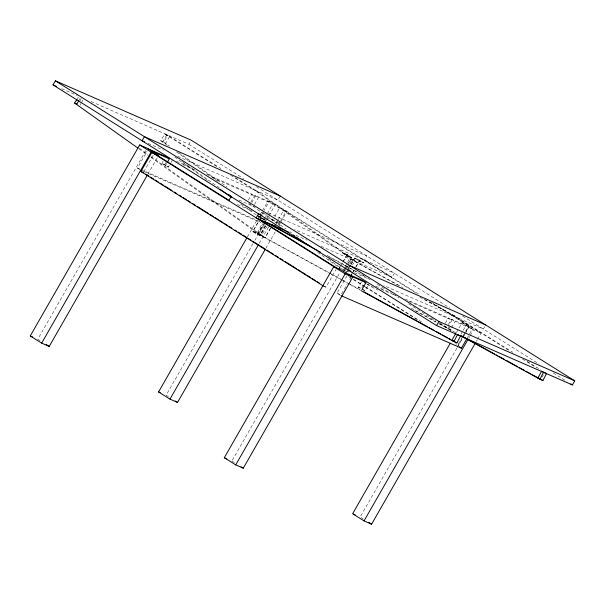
<?xml version="1.0" encoding="UTF-8"?>
<svg xmlns="http://www.w3.org/2000/svg" width="605" height="605" viewBox="0 0 605 605"><rect width="100%" height="100%" fill="white"/><g stroke="black" fill="none" stroke-linecap="round" stroke-linejoin="round"><path stroke-width="0.45" stroke-dasharray="3.02 2.27" d="M330.466 273.8L257.004 233.477L263.084 221.732M257.004 233.477L260.021 234.8L266.102 223.056M343.436 270.284L344.737 267.765M345.175 266.926L349.516 258.539L402.998 287.564M350.363 264.052L352.534 259.863M79.263 99.848L80.147 98.305M80.072 105.02L80.957 103.478M81.395 102.706L83.165 99.621M145.82 150.69L37.797 339.254L40.837 341.159M139.604 169.415L137.433 168.054L147.007 151.341M143.771 171.782L153.345 155.061M147.847 174.255L157.239 157.852M161.815 163.373L168.47 166.942L161.822 163.35L163.131 161.074M164.832 164.689L166.148 162.39M166.753 163.35L165.316 165.861L168.334 167.177L169.339 165.422M171.071 162.39L172.38 160.121M91.09 101.542L188.851 144.277L190.257 141.82M248.307 200.149L251.778 194.084L255.408 196.36L251.93 202.418M250.893 202.221L254.803 195.4L269.142 201.662L264.128 210.419M254.516 204.498L258.426 197.676L272.764 203.938L267.75 212.688M247.339 237.009L257.201 219.796M257.67 218.972L259.545 215.698M260.021 214.873L261.897 211.599M262.366 210.774L268 200.943L275.547 204.24L286.967 211.402L280.856 222.058M260.021 217.581L261.39 215.191M261.852 214.397L263.674 211.213M270.541 228.365L265.119 237.826L257.269 234.4L252.709 231.534L258.577 221.286M259.023 220.5L260.831 217.346L265.398 220.212L258.736 216.87M270.541 228.032L265.126 237.493L257.579 234.196L253.011 231.329L258.433 221.869M260.233 218.715L260.989 217.074L265.708 220.001M261.02 218.299L265.557 219.94M264.105 219.055L267.297 213.489M257.269 234.4L263.137 224.152M257.579 234.196L263.447 223.948M253.003 243.588L166.11 395.254L169.158 397.167M254.879 240.314L263.803 224.735M266.155 220.636L268.507 216.537M268.975 215.713L275.547 204.24M280.236 196.05L277.892 200.142L177.537 156.279M253.011 231.329L260.558 234.627L265.981 225.166M252.709 231.534L260.558 234.967L265.973 225.506M259.22 243.354L268.612 226.958M271.902 221.218L272.84 219.577M274.723 216.303L279.419 208.105L286.967 211.402M276.062 223.555L277.884 220.371M278.338 219.577L283.813 210.026L415.408 292.601M278.459 224.606L280.281 221.422M280.735 220.621L286.21 211.069L420.203 295.149M265.829 248.292L275.222 231.896M278.981 225.34L280.387 222.882M347.383 264.861L351.445 257.768L347.066 255.854L342.657 252.716L347.187 254.697L351.755 257.564L347.686 264.657M323.562 286.135L325.959 287.178L335.987 269.671M338.755 269.096L340.108 266.729M342.816 261.995L346.877 254.902L351.445 257.768M339.057 268.885L340.411 266.518M340.865 265.731L342.672 262.578M343.126 261.791L347.187 254.697M347.066 255.854L351.755 257.564M232.328 460.201L339.881 272.462M343.322 271.955L344.676 269.596M345.122 268.801L346.93 265.648M343.625 271.751L344.979 269.384M345.432 268.597L347.24 265.444M346.604 272.182L347.512 270.601M351.119 264.294L354.734 257.987L359.264 259.969L363.832 262.835L359.294 261.194L354.727 258.327L351.119 264.635M346.604 272.522L347.504 270.942M340.668 295.459L337.046 293.191L347.073 275.676M354.727 258.327L359.264 259.969M351.172 275.048L352.08 273.468M352.526 272.681L353.88 270.314M355.687 267.16L359.302 260.853L363.832 262.835M351.172 275.381L352.072 273.808M352.526 273.021L354.326 269.868M356.133 266.714L359.294 261.194M341.583 293.871L347.051 284.32M349.788 279.54L351.157 277.158M361.457 281.862L358.281 287.405L360.55 288.396M361.873 287.723L365.344 281.665M362.047 289.44L365.065 290.755L368.974 283.934M321.043 246.288L391.98 277.302L394.331 273.203L294.514 229.476M445.333 323.206L448.373 317.897L452.003 320.174L448.524 326.239M448.358 324.522L451.398 319.221L468.754 326.798L472.376 329.067L467.363 337.824M448.078 327.018L450.347 328.008M451.549 327.555L455.02 321.489L472.376 329.067M456.427 332.546L462.061 322.707L469.609 326.004L481.02 333.166L477.738 338.906M460.987 334.179L462.81 330.995M463.264 330.201L466.455 324.628L429.769 301.608M462.47 336.819L457.909 344.782L455.512 343.731M462.923 336.025L465.207 332.047M465.661 331.253L468.852 325.679L432.167 302.659M457.811 345.901L463.286 336.35M463.74 335.548L465.563 332.364M466.016 331.57L468.754 326.798M456.926 348.14L360.172 517.025L363.219 518.939M457.395 347.323L462.56 338.301M463.029 337.484L464.912 334.202M465.381 333.385L469.609 326.004M468.777 338.066L469.722 336.433M470.191 335.609L473.481 329.869L481.02 333.166M476.324 341.371L477.262 339.73M484.771 326.617L483.365 329.075L383.88 285.59M542.133 377.059L543.456 374.745M77.417 98.63L78.347 97.155M79.966 100.687L81.365 98.471M167.267 145.306L160.673 140.61L164.855 133.977L167.88 135.293L220.885 168.553M160.673 140.61L163.69 141.925L167.88 135.293M151.061 157.444L258.501 233.908L265.534 222.761M258.501 233.908L261.519 235.224L267.047 226.467M345.054 270.662L346.559 268.272M347.066 267.478L349.07 264.294M349.577 263.5L352.087 259.515L355.105 260.838L352.594 264.816M348.072 271.985L350.582 268M61.68 88.685L77.251 95.492M148.119 143.423L163.698 150.229M230.679 175.276L256.293 191.346L259.311 192.67L355.105 260.838M176.539 161.24L189.509 166.904M206.804 174.452L251.778 194.084M182.755 164.651L194.863 169.937M212.158 177.484L255.408 196.36M238.892 200.051L254.463 206.857M268.31 212.907L366.933 256.013L364.588 260.112L391.98 277.302M237.41 204.52L251.256 210.57M266.828 217.376L281 223.668M258.796 216.121L260.256 216.756M258.645 216.393L260.831 217.346M342.506 252.988L346.877 254.902M295.951 235.322L307.204 240.238M137.433 168.054L140.02 169.181M140.882 169.559L258.199 220.764L261.829 223.041M143.642 171.457L260.967 222.663M354.462 272.734L368.301 278.784M375.728 286.195L391.291 292.986M405.131 299.029L448.373 317.897M381.082 289.22L396.646 296.019M408.753 301.298L452.003 320.174M360.686 288.154L358.417 287.163L360.595 288.532M337.046 293.191L341.356 295.074M419.84 297.138L455.119 316.173L512.76 352.337M424.513 299.369L455.119 316.173M349.516 258.539L398.332 285.333M326.934 255.363L349.266 267.629M350.098 268.083L358.372 272.621M361.677 274.436L364.157 275.804M328.878 256.77L347.905 267.213M348.737 267.667L366.108 277.203M366.653 283.768L372.43 286.944M411.226 308.24L435.986 321.83M439.283 323.637L455.792 332.705M366.94 284.259L377.671 290.15M414.811 310.539L437.922 323.229M438.746 323.683L452.774 331.381M260.021 234.8L340.91 279.2M341.734 279.654L347.512 282.822M348.336 283.276L359.892 289.621M331.29 274.254L342.022 280.145M342.846 280.599L349.448 284.221M350.272 284.675L360.179 290.113M188.851 144.277L243.709 178.694M256.429 186.673L449.787 308.005M462.575 316.029L539.017 363.998M553.325 372.975L565.252 380.454M235.3 177.598L259.311 192.67M164.855 133.977L217.868 167.237M527.167 361.382L540.779 369.92M452.101 314.85L509.743 351.013M522.554 359.052L536.159 367.59M268 200.943L279.419 208.105M462.061 322.707L473.481 329.869M359.105 260.241L363.673 263.107M354.734 257.987L359.453 260.921M254.803 195.4L258.426 197.676M451.398 319.221L455.02 321.489M347.036 254.629L351.603 257.496M342.657 252.716L347.225 255.582M439.57 322.73L453.183 331.268M367.711 278.209L370.91 280.221M377.316 284.237L385.317 289.258M393.326 294.287L398.929 297.804M408.534 303.831L435.751 320.907M440.553 323.917L450.967 330.451M257.375 215.637L261.178 218.027M353.426 279.223L364.596 286.226M365.39 286.725L422.018 322.261M348.639 276.674L352.624 279.17M353.426 279.676L364.588 286.679M365.39 287.178L418.826 320.71M362.168 288.94L365.065 290.755M260.558 234.627L265.126 237.493M260.558 234.967L265.119 237.826M324.363 286.18L325.959 287.178M231.859 461.018L234.899 462.931M256.293 191.346L352.087 259.515M163.69 141.925L169.521 146.077M178.725 152.626L227.079 187.036M263.145 212.703L286.173 229.091M290.007 231.821L291.542 232.91M328.386 259.121L346.801 272.235M176.478 151.855L219.456 182.438M248.617 203.197L280.085 225.582M317.685 252.345L340.713 268.733M182.46 161.656L220.016 188.374M250.667 210.192L252.202 211.281M258.327 215.645L264.461 220.008M174.845 157.066L207.795 180.517M240.752 203.968L256.074 214.873M256.845 215.418L261.443 218.692M139.498 148.384L147.938 154.396M151.008 156.582L261.519 235.224M138.779 148.709L147.991 155.258M166.632 135.089L162.662 142.024L165.679 143.347L169.657 136.405L166.632 135.089"/><path stroke-width="0.91" d="M453.924 341.568L457.546 334.58L460.564 335.904L456.941 342.891L453.924 341.568L361.003 290.566M461.033 335.911L539.917 379.214L543.54 372.226L541.762 371.107L537.792 378.049L540.809 379.365M539.917 379.214L542.935 380.537L546.557 373.542L543.54 372.226M53.028 84.904L55.373 80.813L191.195 140.179L574.75 380.855L572.406 384.946L436.583 325.581L53.028 84.904L56.484 86.417M76.616 104.468L78.824 100.619M147.37 175.072L49.209 346.415L41.662 343.118L30.25 335.957L139.687 144.935L147.234 148.233L158.646 155.394L151.099 152.097L139.687 144.935M41.662 343.118L151.099 152.097M323.562 286.135L140.92 171.533L151.855 152.43L154.252 153.473L229.227 200.512M167.184 162.594L169.355 158.797L165.732 156.529L148.376 148.951M228.758 200.739L231.11 196.648M265.361 249.116L177.53 402.423L169.982 399.118L158.571 391.957L246.87 237.833M264.045 222.579L264.945 220.999M263.901 223.154L265.255 220.795M169.982 399.118L258.282 244.995M271.895 226.005L272.795 224.425M274.239 226.739L275.146 225.151M224.311 457.72L333.748 266.707L341.288 270.004L352.707 277.166L243.27 468.187L235.723 464.882L224.311 457.72L226.822 458.824M235.723 464.882L345.16 273.868L352.707 277.166M362.032 289.462L365.949 282.618L362.327 280.342L347.988 274.088L351.611 276.356L365.949 282.618M436.583 325.581L438.927 321.482L574.75 380.855M455.769 333.468L451.791 340.403L456.941 342.891M450.317 343.201L352.624 513.728L364.044 520.89L371.591 524.187L475.386 343.005M341.53 295.837L461.441 348.17L466.909 338.618M364.044 520.89L467.839 339.707M138.008 148.164L74.619 103.054L76.948 99.371M74.619 103.054L76.888 104.045M280.236 196.05L144.413 136.685L142.069 140.776L144.663 141.91M151.999 151.227L169.355 158.797M261.965 215.35L258.501 213.837L256.157 217.929L289.031 232.297M140.92 171.533L143.317 172.576M485.709 324.983L349.887 265.61L347.542 269.709L350.998 271.221M30.25 335.957L32.768 337.053M158.571 391.957L160.242 392.69M353.464 514.091L355.143 514.825M268.196 223.124L310.388 246.28M265.179 221.801L320.605 252.224M461.57 335.873L494.587 353.993M496.236 354.901L497.885 355.808M499.541 356.716L504.487 359.43M506.143 360.338L517.698 366.683M519.347 367.59L524.301 370.305M525.949 371.213L530.903 373.928M532.551 374.835L542.935 380.537M364.021 291.882L427.569 326.768M429.225 327.676L434.178 330.398M435.827 331.298L440.78 334.02M442.429 334.928L447.382 337.643M449.031 338.55L450.68 339.458M452.336 340.365L453.984 341.265M570.817 383.948L572.406 384.946M55.373 80.813L438.927 321.482M257.934 218.534L336.894 268.076M151.855 152.43L334.497 267.032M333.748 266.707L345.16 273.868M459.263 346.809L461.441 348.17M145.707 174.081L148.898 176.078M150.494 177.083L153.685 179.08M155.281 180.086L158.472 182.082M160.068 183.088L163.252 185.085M164.847 186.09L172.032 190.59M174.421 192.095L176.811 193.592M179.209 195.097L181.598 196.602M183.194 197.601L186.385 199.605M187.981 200.603L190.371 202.1M192.768 203.605L195.158 205.11M197.548 206.607L208.717 213.618M210.313 214.616L213.504 216.62M215.1 217.618L218.284 219.623M219.88 220.621L223.071 222.625M224.667 223.623L227.858 225.627M229.454 226.625L231.844 228.13M235.035 230.127L236.631 231.133M238.226 232.131L241.418 234.135M243.013 235.133L246.205 237.137M247.8 238.136L250.984 240.14M252.58 241.138L264.544 248.647M266.941 250.145L269.331 251.65M270.927 252.648L273.316 254.153M275.714 255.65L278.103 257.155M280.501 258.653L282.89 260.158M285.28 261.655L296.45 268.665M298.046 269.664L301.237 271.668M302.833 272.666L306.024 274.67M307.612 275.668L310.804 277.672M312.399 278.671L315.591 280.675M317.186 281.68L319.576 283.178M175.246 400.986L177.53 402.423M368.543 522.281L371.591 524.187M46.169 344.502L49.209 346.415M240.987 466.75L243.27 468.187M293.13 234.869L294.665 235.965M296.2 237.054L305.412 243.611M228.44 194.379L230.739 196.012M220.061 189.244L231.556 197.419"/></g></svg>
